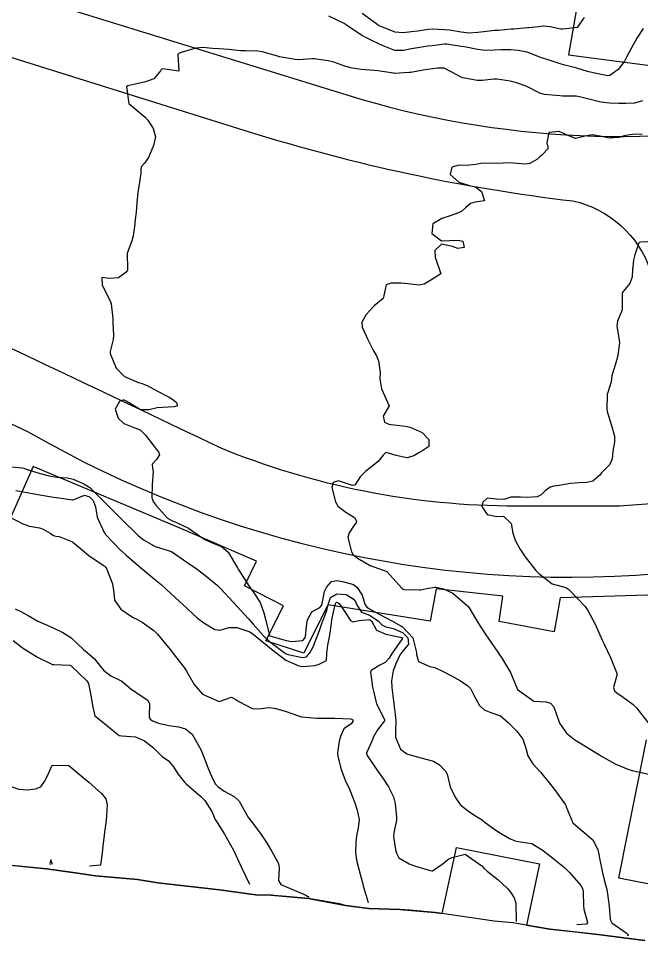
# Model space of a CAD drawing. Header units: metres. Extents: x 286371 to 293043, y 7462578 to 7466404.
# Drawn here: x 292072.7 to 292147.9, y 7462579.6 to 7462690.9 of the extents above; entities that cross this region are included whole.
import ezdxf

# ---------------------------------------------------------------- set-up
doc = ezdxf.new("R2010")
doc.units = ezdxf.units.M
doc.header["$MEASUREMENT"] = 0
for name, color, linetype in [('Area', 45, 'Continuous'), ('Curvas de Nivel 1m', 11, 'Continuous'), ('Curvas de Nivel 5m', 15, 'Continuous'), ('Edificações', 30, 'Continuous'), ('Vias primárias', 230, 'Continuous')]:
    doc.layers.add(name, color=color, linetype=linetype)

msp = doc.modelspace()

# ---------------------------------------------------------------- linework, layer by layer
at = {"layer": 'Area'}
msp.add_polyline3d([(292148.3, 7462579.61, 708.94), (292142.65, 7462580.36, 711.47), (292136.84, 7462580.97, 707.21), (292132.4, 7462581.76, 707.93), (292130.14, 7462581.97, 708.24), (292122.99, 7462583, 712.51), (292119.96, 7462583.27, 712.47), (292118.76, 7462583.35, 712.43), (292115, 7462583.49, 712.28), (292112.19, 7462583.85, 712.87), (292111.48, 7462584.05, 712.77), (292107.71, 7462584.67, 709.52), (292105.02, 7462584.92, 712.36), (292104.06, 7462585.03, 715.43), (292103.2, 7462585.11, 715.33), (292101.38, 7462585.13, 715.26), (292096.99, 7462585.75, 715.29), (292089.55, 7462586.59, 718.03), (292087.1, 7462586.99, 718.06), (292082, 7462587.42, 715.18), (292079.27, 7462587.81, 715.17), (292076.1, 7462588.25, 715.21), (292069.81, 7462588.86, 721.36)], dxfattribs=at)
at = {"layer": 'Curvas de Nivel 1m', "flags": 128}
for points, elevation in [([(292140.98, 7462691.03), (292140.16, 7462689.83), (292138.42, 7462689.61), (292138.16, 7462689.63), (292136.9, 7462689.88), (292136.18, 7462689.99), (292136.08, 7462689.99), (292135.46, 7462689.91), (292134.31, 7462689.78), (292134.17, 7462689.77), (292132.49, 7462689.63), (292132.17, 7462689.6), (292130.67, 7462689.47), (292130.17, 7462689.43), (292128.87, 7462689.3), (292128.16, 7462689.2), (292127.06, 7462689.13), (292126.16, 7462689.23), (292124.75, 7462689.48), (292124.17, 7462689.55), (292122.65, 7462689.62), (292122.17, 7462689.58), (292120.91, 7462689.37), (292120.16, 7462689.27), (292119.15, 7462689.16), (292118.16, 7462689.24), (292116.44, 7462689.92), (292116.17, 7462690.06), (292115.95, 7462690.2), (292114.19, 7462691.51)], 708), ([(292148.1, 7462689.71), (292147.35, 7462688.51), (292146.9, 7462687.72), (292146.11, 7462686.23), (292145.85, 7462685.75), (292145.11, 7462684.74), (292144.08, 7462684.02), (292143.86, 7462683.99), (292142.08, 7462684.33), (292141.39, 7462684.51), (292140.09, 7462684.91), (292138.67, 7462685.28), (292138.1, 7462685.42), (292136.63, 7462685.89), (292136.11, 7462686.06), (292135.84, 7462686.17), (292134.12, 7462686.85), (292133.02, 7462687.05), (292132.13, 7462687.12), (292130.97, 7462687.13), (292130.13, 7462687.07), (292129.08, 7462687.04), (292128.13, 7462687.17), (292126.74, 7462687.43), (292126.14, 7462687.53), (292124.42, 7462687.79), (292124.14, 7462687.79), (292122.63, 7462687.61), (292122.14, 7462687.54), (292120.9, 7462687.36), (292120.13, 7462687.23), (292119.23, 7462687.05), (292118.13, 7462687.05), (292116.72, 7462687.6), (292116.14, 7462687.9), (292115.43, 7462688.21), (292114.15, 7462688.86), (292112.32, 7462690.1), (292112.17, 7462690.21), (292112.14, 7462690.23), (292112.09, 7462690.26), (292110.19, 7462691.16)], 707), ([(292148.03, 7462680.98), (292147.07, 7462680.69), (292146.03, 7462680.63), (292145.15, 7462680.63), (292144.03, 7462680.68), (292143.01, 7462680.81), (292142.03, 7462681.03), (292140.41, 7462681.46), (292140.04, 7462681.52), (292138.37, 7462681.53), (292138.04, 7462681.55), (292136.22, 7462681.72), (292136.04, 7462681.75), (292135.63, 7462681.9), (292134.06, 7462682.69), (292132.88, 7462683.13), (292132.06, 7462683.32), (292130.48, 7462683.57), (292130.07, 7462683.57), (292128.66, 7462683.41), (292128.07, 7462683.43), (292126.36, 7462683.75), (292126.07, 7462683.84), (292125.69, 7462684.05), (292124.1, 7462684.89), (292123.28, 7462684.9), (292122.09, 7462684.73), (292121.56, 7462684.65), (292120.09, 7462684.4), (292119.85, 7462684.38), (292118.09, 7462684.28), (292117.96, 7462684.29), (292116.09, 7462684.59), (292115.65, 7462684.64), (292114.09, 7462684.74), (292112.78, 7462684.93), (292112.1, 7462685.16), (292110.76, 7462685.63), (292110.11, 7462685.77), (292108.39, 7462686.04), (292108.11, 7462686.05), (292106.54, 7462685.92), (292106.11, 7462685.95), (292104.2, 7462686.29), (292104.11, 7462686.32), (292103.85, 7462686.39), (292102.12, 7462686.87), (292101.59, 7462686.96), (292100.12, 7462686.98), (292099.57, 7462687.01), (292098.12, 7462687.15), (292096.88, 7462687.25), (292096.13, 7462687.27), (292094.98, 7462687.38), (292094.13, 7462687.33), (292092.34, 7462686.78), (292092.12, 7462686.71), (292091.95, 7462686.57), (292092.08, 7462684.56), (292090.09, 7462684.83), (292089.95, 7462684.73), (292089.87, 7462684.6), (292089.06, 7462683.62), (292088.06, 7462683.24), (292087.54, 7462683.15), (292086.06, 7462682.81), (292085.93, 7462682.78), (292085.75, 7462682.66), (292086.02, 7462680.65), (292088, 7462678.98), (292088.34, 7462678.62), (292088.96, 7462677.63), (292089.25, 7462676.61), (292089, 7462675.56), (292088.61, 7462674.61), (292088.41, 7462674.13), (292087.92, 7462673.45), (292087.54, 7462673), (292087.5, 7462672.63), (292087.49, 7462672.23), (292087.25, 7462670.64), (292087.14, 7462669.92), (292087.02, 7462668.65), (292086.93, 7462667.54), (292086.81, 7462666.65), (292086.7, 7462665.75), (292086.55, 7462664.65), (292086.38, 7462664.05), (292085.87, 7462662.66), (292085.85, 7462662.56), (292085.89, 7462660.66), (292085.86, 7462660.51), (292085.71, 7462660.27), (292084.78, 7462659.6), (292083.7, 7462659.53), (292082.77, 7462659.64), (292082.8, 7462658.71), (292083.66, 7462657.07), (292083.84, 7462656.69), (292083.89, 7462656.45), (292084.09, 7462654.69), (292084.11, 7462654.19), (292084.17, 7462652.69), (292084.13, 7462652.14), (292083.8, 7462650.69), (292083.8, 7462650.45), (292084.52, 7462648.68), (292085.52, 7462647.71), (292087.19, 7462646.96), (292087.51, 7462646.87), (292088.24, 7462646.62), (292089.49, 7462645.91), (292090.89, 7462645.18), (292091.48, 7462644.82), (292091.79, 7462644.57), (292091.89, 7462644.14), (292091.47, 7462644.01), (292090.11, 7462643.95), (292089.46, 7462643.89), (292088.43, 7462643.65), (292087.46, 7462643.66), (292085.78, 7462644.66), (292085.48, 7462644.83), (292085.31, 7462644.84), (292084.89, 7462644.67), (292084.4, 7462643.74), (292084.75, 7462642.67), (292085.43, 7462642.03), (292086.45, 7462641.63), (292087.42, 7462641.26), (292088.05, 7462640.62), (292089.39, 7462638.88), (292089.6, 7462638.6), (292089.74, 7462638.24), (292089.37, 7462637.68), (292088.86, 7462637.11), (292088.9, 7462636.61), (292088.96, 7462636.22), (292088.87, 7462634.61), (292088.82, 7462633.09), (292088.97, 7462632.61), (292089.29, 7462632.15), (292090.72, 7462630.58), (292091.25, 7462630.28), (292091.72, 7462630.1), (292093.24, 7462629.4), (292094.43, 7462628.53), (292095.22, 7462628.01), (292096.1, 7462627.61), (292097.2, 7462627.17), (292098.02, 7462626.47), (292099.17, 7462624.59), (292099.23, 7462624.45), (292099.31, 7462624.3), (292100.53, 7462622.43), (292101.12, 7462621.6), (292101.87, 7462620.41), (292102.32, 7462619.17), (292102.54, 7462618.4), (292103.02, 7462616.42), (292103.04, 7462616.39), (292103.06, 7462616.38), (292105.04, 7462615.84), (292105.69, 7462615.7), (292107.04, 7462615.81), (292107.29, 7462616.09), (292107.36, 7462616.33), (292107.52, 7462617.87), (292107.6, 7462618.33), (292108.13, 7462619.28), (292109.1, 7462619.81), (292109.32, 7462620.08), (292109.37, 7462620.3), (292109.67, 7462621.75), (292109.92, 7462622.29), (292110.48, 7462622.95), (292111.15, 7462623.07), (292111.84, 7462622.96), (292113.14, 7462622.57), (292113.61, 7462622.23), (292114.21, 7462621.31), (292114.53, 7462620.22), (292114.74, 7462619.86), (292115.1, 7462619.66), (292116.25, 7462619.02), (292117.08, 7462618.55), (292117.86, 7462618.16), (292119.06, 7462617.46), (292120.32, 7462616.13), (292120.76, 7462614.36), (292120.76, 7462614.12), (292120.99, 7462613.31), (292122.36, 7462612.71), (292122.98, 7462612.57), (292123.98, 7462612.07), (292124.97, 7462611.55), (292126.05, 7462610.95), (292126.95, 7462610.36), (292127.29, 7462610.02), (292127.69, 7462609.25), (292128.34, 7462608), (292128.91, 7462607.45), (292129.74, 7462607.14), (292130.9, 7462606.75), (292131.82, 7462605.95), (292132.87, 7462604.87), (292133.58, 7462603.92), (292133.93, 7462602.82), (292134.19, 7462601.91), (292134.81, 7462600.95), (292135.74, 7462599.89), (292136.78, 7462598.64), (292137.4, 7462597.86), (292138.74, 7462596), (292138.8, 7462595.84), (292138.83, 7462595.75), (292139.61, 7462593.83), (292140.69, 7462592.9), (292142.04, 7462591.79), (292142.65, 7462590.61), (292142.81, 7462589.78), (292142.85, 7462589.56), (292143.19, 7462587.78), (292143.4, 7462586.96), (292143.73, 7462585.77), (292143.94, 7462584.37), (292143.99, 7462583.76), (292144.14, 7462582.14), (292144.34, 7462581.76), (292146.04, 7462580.55), (292146.36, 7462580.26), (292146.17, 7462580.19)], 706), ([(292149.48, 7462663.98), (292147.78, 7462663.92), (292147.63, 7462663.86), (292147.55, 7462663.72), (292147.1, 7462662.38), (292146.93, 7462661.73), (292146.83, 7462660.61), (292146.8, 7462659.73), (292146.52, 7462658.9), (292145.68, 7462657.95), (292145.6, 7462657.82), (292145.58, 7462657.75), (292145.57, 7462655.82), (292145.56, 7462655.75), (292145.02, 7462654.36), (292144.93, 7462653.75), (292145.21, 7462652.13), (292145.24, 7462651.75), (292145.04, 7462650.27), (292144.95, 7462649.75), (292144.61, 7462648.69), (292144.34, 7462647.76), (292144.23, 7462647.05), (292143.83, 7462645.77), (292143.76, 7462645.5), (292143.71, 7462643.77), (292143.76, 7462643.47), (292144.3, 7462641.76), (292144.67, 7462640.5), (292144.67, 7462639.76), (292144.45, 7462638.69), (292144.36, 7462637.76), (292144.08, 7462637.05), (292143.35, 7462636.35), (292143.07, 7462636.05), (292142.87, 7462635.78), (292142.05, 7462635.07), (292141.33, 7462634.9), (292140.37, 7462634.86), (292139.33, 7462634.76), (292137.99, 7462634.53), (292137.32, 7462634.45), (292136.87, 7462634.33), (292136.28, 7462633.89), (292135.81, 7462633.39), (292135.3, 7462633.18), (292134.15, 7462633.07), (292133.3, 7462633.11), (292132.12, 7462633.13), (292131.3, 7462632.86), (292130.39, 7462632.89), (292129.3, 7462632.99), (292128.78, 7462632.52), (292128.62, 7462632), (292129.27, 7462631.04), (292130.43, 7462630.81), (292131.27, 7462630.85), (292132.19, 7462629.95), (292132.39, 7462628.8), (292132.65, 7462627.94), (292133.21, 7462626.88), (292133.88, 7462625.92), (292135.17, 7462624.28), (292135.5, 7462623.9), (292137.14, 7462622.66), (292138.76, 7462622.22), (292139.13, 7462621.99), (292139.29, 7462621.84), (292141.1, 7462619.94), (292141.21, 7462619.81), (292141.44, 7462619.46), (292142.32, 7462617.8), (292143.04, 7462616.16), (292143.22, 7462615.78), (292143.41, 7462615.39), (292144.16, 7462613.77), (292144.97, 7462611.75), (292144.54, 7462610.17), (292144.67, 7462609.76), (292144.94, 7462609.5), (292145.7, 7462608.98), (292146.92, 7462608.1), (292147.32, 7462607.72), (292148.88, 7462605.69)], 704), ([(292071.35, 7462636.82), (292073.16, 7462636.65), (292073.35, 7462636.62), (292073.66, 7462636.52), (292075.34, 7462635.99), (292076.44, 7462635.7), (292077.34, 7462635.55), (292078.64, 7462635.46), (292079.33, 7462635.29), (292080.62, 7462634.74), (292081.32, 7462634.28), (292082.95, 7462632.7), (292083.29, 7462632.31), (292084.93, 7462630.67), (292085.26, 7462630.36), (292087.03, 7462628.64), (292087.22, 7462628.46), (292087.9, 7462627.94), (292089.2, 7462627.19), (292091.19, 7462626.57), (292093.17, 7462625.22), (292094.16, 7462624.53), (292095.15, 7462623.76), (292096.69, 7462622.49), (292097.13, 7462622.08), (292098.62, 7462620.46), (292099.1, 7462619.93), (292100.48, 7462618.43), (292101.06, 7462617.79), (292102.27, 7462616.41), (292103.03, 7462615.7), (292104.8, 7462614.37), (292105.01, 7462614.22), (292105.25, 7462614.12), (292107.01, 7462613.78), (292107.49, 7462613.85), (292107.9, 7462614.32), (292108.27, 7462615.07), (292108.78, 7462616.31), (292108.85, 7462616.5), (292109.06, 7462617.05), (292109.36, 7462618.01), (292109.47, 7462618.3), (292109.94, 7462619.44), (292110.15, 7462620.29), (292110.39, 7462621.01), (292111.12, 7462621.47), (292112.25, 7462621.38), (292113.11, 7462620.87), (292113.39, 7462620.52), (292113.49, 7462620.24), (292114.13, 7462619.26), (292115.08, 7462618.87), (292116.14, 7462618.19), (292116.58, 7462617.7), (292117.06, 7462617.48), (292117.94, 7462617.29), (292119.05, 7462616.8), (292119.7, 7462616.13), (292119.79, 7462615.37), (292119.02, 7462614.48), (292118.78, 7462614.15), (292118.22, 7462612.93), (292117.92, 7462612.17), (292117.74, 7462610.96), (292117.78, 7462610.17), (292117.89, 7462609.21), (292118.03, 7462608.17), (292118.17, 7462606.89), (292118.24, 7462606.16), (292118.23, 7462604.8), (292118.23, 7462604.16), (292118.83, 7462602.72), (292119.57, 7462602.14), (292120.82, 7462601.78), (292121.26, 7462601.67), (292122.81, 7462601.28), (292123.55, 7462600.82), (292124.26, 7462600.07), (292124.44, 7462599.71), (292124.77, 7462598.32), (292124.82, 7462598.12), (292124.84, 7462598.06), (292125.5, 7462596.81), (292126.04, 7462596.04), (292126.73, 7462595.44), (292127.56, 7462594.86), (292128.71, 7462594.13), (292128.9, 7462593.99), (292129.93, 7462593.22), (292130.68, 7462592.69), (292131.98, 7462591.94), (292132.67, 7462591.65), (292133.01, 7462591.58), (292134.67, 7462591.32), (292136.05, 7462590.48), (292136.64, 7462589.99), (292136.79, 7462589.87), (292138.61, 7462588.43), (292139.23, 7462587.84), (292140.58, 7462586.26), (292140.82, 7462585.81), (292140.88, 7462585.5), (292140.9, 7462583.81), (292140.93, 7462583.41), (292141.38, 7462581.8), (292141.29, 7462581.61), (292140.09, 7462581.5)], 707), ([(292072.39, 7462633.94), (292073.31, 7462633.76), (292074.6, 7462633.53), (292075.3, 7462633.41), (292076.96, 7462633.13), (292077.3, 7462633.07), (292079.23, 7462632.82), (292079.3, 7462632.82), (292080.68, 7462633.36), (292081.3, 7462633.16), (292081.74, 7462632.72), (292082.01, 7462631.98), (292082.2, 7462630.71), (292083.05, 7462628.88), (292083.17, 7462628.7), (292083.23, 7462628.62), (292085.12, 7462626.67), (292085.19, 7462626.59), (292085.71, 7462626.13), (292087.17, 7462624.88), (292087.46, 7462624.63), (292089.14, 7462623.24), (292089.92, 7462622.59), (292091.12, 7462621.5), (292092.12, 7462620.56), (292093.09, 7462619.68), (292094.34, 7462618.53), (292095.07, 7462617.95), (292096.41, 7462617.14), (292097.05, 7462617.06), (292098.12, 7462617.4), (292099.06, 7462617.39), (292100.62, 7462616.86), (292101.05, 7462616.59), (292101.25, 7462616.42), (292103.02, 7462614.99), (292103.76, 7462614.38), (292105, 7462613.46), (292106.57, 7462612.76), (292106.99, 7462612.68), (292108.48, 7462612.82), (292108.99, 7462612.96), (292109.88, 7462613.42), (292109.93, 7462614.29), (292110.05, 7462615.26), (292110.27, 7462616.29), (292110.36, 7462616.98), (292110.53, 7462618.28), (292110.63, 7462618.74), (292110.96, 7462620.28), (292111, 7462620.38), (292111.11, 7462620.45), (292111.26, 7462620.43), (292111.47, 7462620.27), (292112.19, 7462619.15), (292112.77, 7462618.25), (292113.07, 7462618.07), (292113.82, 7462618.23), (292115.08, 7462618.36), (292115.33, 7462618.2), (292115.94, 7462617.08), (292117.05, 7462616.6), (292118.98, 7462616.21), (292119.04, 7462616.18), (292119.08, 7462616.14), (292119.09, 7462616.1), (292119.04, 7462616.04), (292117.75, 7462614.17), (292117.47, 7462613.71), (292116.99, 7462613.18), (292116.34, 7462612.84), (292115.29, 7462612.21), (292115.2, 7462612), (292115.46, 7462610.21), (292115.59, 7462609.55), (292115.93, 7462608.2), (292116.89, 7462606.31), (292116.91, 7462606.18), (292116.91, 7462606.16), (292116.88, 7462606.12), (292116.04, 7462605.03), (292115.58, 7462604.2), (292115.37, 7462603.68), (292114.83, 7462602.52), (292114.73, 7462602.32), (292114.72, 7462602.22), (292114.82, 7462601.96), (292115.97, 7462600.2), (292116.78, 7462599.08), (292117.38, 7462598.18), (292117.97, 7462596.95), (292118.18, 7462596.16), (292118.36, 7462594.5), (292118.35, 7462594.16), (292118.05, 7462592.8), (292117.99, 7462592.16), (292118.22, 7462590.59), (292118.33, 7462590.16), (292118.64, 7462589.61), (292119.88, 7462588.88), (292120.62, 7462588.6), (292122.28, 7462588.1), (292122.61, 7462588.02), (292122.68, 7462588.02), (292122.81, 7462588.09), (292123.87, 7462588.83), (292124.63, 7462589.43), (292125.05, 7462589.65), (292126.64, 7462590.03), (292128.62, 7462588.65), (292128.94, 7462588.32), (292129.28, 7462587.99), (292130.59, 7462587), (292131.69, 7462585.95), (292132.08, 7462585.45), (292132.56, 7462584.77), (292132.75, 7462584.14), (292132.76, 7462583.94), (292132.8, 7462582.22), (292132.8, 7462581.93)], 708), ([(292071.38, 7462630.88), (292073.25, 7462629.92), (292074.05, 7462629.64), (292075.24, 7462629.42), (292075.7, 7462629.28), (292076.53, 7462628.8), (292076.96, 7462628.52), (292077.23, 7462628.43), (292077.64, 7462628.36), (292079.22, 7462627.73), (292080.45, 7462626.74), (292081.19, 7462626.08), (292082.93, 7462624.93), (292083.17, 7462624.76), (292083.23, 7462624.69), (292083.33, 7462624.52), (292084.06, 7462622.68), (292084.22, 7462621.58), (292084.3, 7462620.68), (292085.09, 7462619.6), (292086.48, 7462618.64), (292087.07, 7462618.35), (292087.66, 7462618.03), (292089.05, 7462617.04), (292089.49, 7462616.6), (292091.02, 7462614.73), (292091.14, 7462614.57), (292091.68, 7462613.89), (292092.7, 7462612.55), (292092.98, 7462612.12), (292093.93, 7462610.53), (292094.94, 7462609.34), (292096.92, 7462608.48), (292098.42, 7462608.97), (292098.93, 7462608.71), (292099.33, 7462608.45), (292100.91, 7462607.61), (292101.75, 7462607.57), (292102.91, 7462607.75), (292103.62, 7462607.67), (292104.91, 7462607.31), (292106.51, 7462606.72), (292106.89, 7462606.63), (292108.73, 7462606.46), (292108.89, 7462606.46), (292110.71, 7462606.45), (292110.89, 7462606.44), (292112.78, 7462606.36), (292112.89, 7462606.34), (292113.07, 7462606.24), (292113.06, 7462606.07), (292112.88, 7462605.76), (292111.98, 7462605.15), (292111.6, 7462604.26), (292111.42, 7462603.69), (292111.21, 7462602.27), (292111.24, 7462601.84), (292111.65, 7462600.26), (292112.24, 7462598.79), (292112.5, 7462598.25), (292112.76, 7462597.67), (292113.3, 7462596.24), (292113.61, 7462595.34), (292113.82, 7462594.23), (292113.71, 7462593.21), (292113.51, 7462592.23), (292113.43, 7462591.47), (292113.4, 7462590.23), (292113.53, 7462589.33), (292113.81, 7462588.23), (292114.22, 7462586.59), (292114.32, 7462586.22), (292114.57, 7462585.4), (292114.94, 7462584.2)], 709), ([(292072.08, 7462615.82), (292073.02, 7462615.09), (292073.34, 7462614.85), (292075, 7462613.81), (292076.84, 7462612.94), (292076.99, 7462612.92), (292078.9, 7462612.85), (292078.98, 7462612.83), (292079.07, 7462612.76), (292080.96, 7462610.95), (292081.11, 7462610.73), (292081.22, 7462610.46), (292081.51, 7462608.73), (292081.67, 7462607.97), (292081.92, 7462606.72), (292082.88, 7462605.98), (292084.47, 7462604.68), (292084.86, 7462604.38), (292085.21, 7462604.32), (292086.86, 7462604.2), (292087.93, 7462603.7), (292088.84, 7462603), (292089.06, 7462602.83), (292089.29, 7462602.61), (292090.06, 7462601.83), (292090.81, 7462601.3), (292091.41, 7462600.57), (292091.95, 7462599.72), (292092.77, 7462598.73), (292092.96, 7462598.54), (292094.74, 7462596.99), (292095.19, 7462596.51), (292096.04, 7462595.17), (292096.34, 7462594.49), (292096.45, 7462594.24), (292096.69, 7462593.87), (292097.59, 7462592.47), (292098.65, 7462590.54), (292098.69, 7462590.45), (292098.74, 7462590.36), (292099.64, 7462588.44), (292100.58, 7462586.42), (292100.58, 7462586.42)], 711), ([(292071.22, 7462598.42), (292072.76, 7462597.87), (292073.8, 7462597.8), (292074.76, 7462597.91), (292075.4, 7462598.18), (292075.86, 7462598.81), (292076.16, 7462599.42), (292076.8, 7462600.79), (292078.8, 7462600.76), (292080.78, 7462599.11), (292081.22, 7462598.73), (292082.75, 7462597.35), (292083.28, 7462596.7), (292083.43, 7462596), (292083.35, 7462594.69), (292083.29, 7462594.11), (292083.1, 7462592.7), (292083.05, 7462592.32), (292082.86, 7462590.7), (292082.84, 7462590.51), (292082.61, 7462588.7), (292081.27, 7462588.59)], 712), ([(292076.81, 7462588.79), (292076.62, 7462589.34), (292076.5, 7462588.92), (292076.55, 7462588.79)], 712)]:
    msp.add_lwpolyline(points, dxfattribs=dict(at, elevation=elevation))
at = {"layer": 'Curvas de Nivel 5m', "flags": 128}
for points, elevation in [([(292147.97, 7462676.94), (292146.81, 7462676.89), (292145.97, 7462676.76), (292145.18, 7462676.54), (292143.96, 7462676.44), (292143.11, 7462676.64), (292141.97, 7462676.87), (292141.1, 7462676.69), (292139.96, 7462676.42), (292139.05, 7462676.77), (292137.98, 7462677.28), (292136.71, 7462677.15), (292136.49, 7462675.89), (292136.63, 7462675.2), (292135.93, 7462674.44), (292135.62, 7462674.21), (292135.28, 7462673.9), (292134.43, 7462673.4), (292133.91, 7462673.3), (292132.42, 7462673.45), (292131.92, 7462673.46), (292130.5, 7462673.39), (292129.92, 7462673.42), (292128.53, 7462673.39), (292127.91, 7462673.26), (292126.79, 7462673.15), (292125.91, 7462673.18), (292125, 7462672.96), (292124.81, 7462672.06), (292125.88, 7462671.13), (292127.15, 7462670.75), (292127.87, 7462670.58), (292128.59, 7462670), (292128.95, 7462668.89), (292127.84, 7462668.73), (292127.28, 7462668.59), (292126.68, 7462668.03), (292126.22, 7462667.65), (292125.82, 7462667.44), (292124.8, 7462667.08), (292123.81, 7462666.75), (292122.73, 7462666.1), (292122.62, 7462664.93), (292123.77, 7462664.08), (292125.78, 7462664.15), (292126.36, 7462664.04), (292126.51, 7462663.28), (292125.76, 7462663.15), (292125.1, 7462663.39), (292123.77, 7462663.66), (292122.97, 7462662.88), (292123.01, 7462662.1), (292123.71, 7462660.08), (292122.5, 7462659.3), (292121.69, 7462658.83), (292121.08, 7462658.73), (292119.7, 7462658.89), (292118.9, 7462658.96), (292117.7, 7462658.97), (292117.11, 7462658.77), (292116.97, 7462658.19), (292116.73, 7462657.12), (292115.65, 7462656.2), (292114.69, 7462655.16), (292114.16, 7462654.23), (292114.21, 7462653.63), (292114.84, 7462652.22), (292115.57, 7462650.8), (292115.91, 7462650.2), (292116.17, 7462649.58), (292116.37, 7462648.19), (292116.32, 7462647.39), (292116.53, 7462646.19), (292117.46, 7462644.17), (292116.72, 7462642.91), (292116.91, 7462642.18), (292117.43, 7462641.94), (292117.71, 7462641.89), (292119.43, 7462641.7), (292120, 7462641.56), (292121.42, 7462640.93), (292122.26, 7462640.1), (292122.25, 7462639.24), (292121.38, 7462638.67), (292121.03, 7462638.47), (292120.45, 7462638.13), (292119.63, 7462637.88), (292119.37, 7462637.91), (292118.31, 7462638.16), (292117.38, 7462638.45), (292117.05, 7462638.51), (292116.73, 7462638.18), (292116.11, 7462637.44), (292115.35, 7462636.81), (292115.01, 7462636.54), (292114.6, 7462636.22), (292113.97, 7462635.59), (292113.32, 7462634.59), (292113.03, 7462634.53), (292111.33, 7462635.09), (292110.69, 7462634.91), (292110.53, 7462634.28), (292110.99, 7462632.56), (292111.12, 7462632.27), (292111.28, 7462632.04), (292112.22, 7462631.3), (292113.26, 7462630.68), (292113.51, 7462630.23), (292113.46, 7462630.02), (292113.25, 7462629.76), (292112.64, 7462628.83), (292112.47, 7462628.25), (292112.92, 7462626.51), (292113.08, 7462626.24), (292113.13, 7462626.17), (292113.19, 7462626.11), (292113.64, 7462625.78), (292115.17, 7462624.87), (292117.16, 7462624.17), (292118.97, 7462622.15), (292119.13, 7462622.03), (292119.28, 7462621.99), (292121.13, 7462621.94), (292121.29, 7462621.95), (292122, 7462622.1), (292122.95, 7462622.27), (292123.14, 7462622.26), (292124.01, 7462622.07), (292125.13, 7462621.56), (292126.91, 7462620.03), (292127.1, 7462619.77), (292128.17, 7462618.01), (292129.04, 7462616.65), (292129.5, 7462615.99), (292130.56, 7462614.42), (292130.86, 7462613.97), (292131, 7462613.76), (292132.09, 7462611.95), (292132.94, 7462609.93), (292134.92, 7462608.5), (292136.39, 7462608.42), (292136.92, 7462608.28), (292137.28, 7462607.87), (292137.51, 7462607.26), (292138.02, 7462605.86), (292138.87, 7462604.64), (292139.87, 7462603.83), (292140.85, 7462603.23), (292142.24, 7462602.38), (292142.83, 7462602.02), (292143.22, 7462601.78), (292144.81, 7462600.9), (292146.25, 7462600.28), (292146.8, 7462600.12), (292148.79, 7462599.69)], 705), ([(292072.32, 7462619.63), (292073.08, 7462619.3), (292073.9, 7462618.84), (292075.06, 7462618.18), (292076.19, 7462617.68), (292077.05, 7462617.29), (292078.09, 7462616.78), (292079.04, 7462616.17), (292080.57, 7462614.74), (292081.01, 7462614.36), (292081.91, 7462613.63), (292082.63, 7462612.71), (292082.98, 7462612.25), (292083.85, 7462611.57), (292084.96, 7462611.04), (292085.2, 7462610.91), (292085.46, 7462610.66), (292086.27, 7462609.98), (292086.94, 7462609.54), (292088.32, 7462608.61), (292088.51, 7462608.2), (292088.49, 7462606.61), (292088.6, 7462606.32), (292088.89, 7462606.15), (292089.61, 7462605.87), (292090.88, 7462605.55), (292092.04, 7462605.4), (292092.87, 7462605.18), (292093.69, 7462604.53), (292094.75, 7462602.6), (292094.78, 7462602.52), (292094.83, 7462602.39), (292095.56, 7462600.5), (292096.12, 7462599.16), (292096.49, 7462598.49), (292096.76, 7462598.22), (292097.56, 7462597.66), (292098.74, 7462597.02), (292099.36, 7462596.44), (292100.15, 7462594.99), (292100.49, 7462594.43), (292100.7, 7462594.13), (292102.02, 7462592.4), (292102.66, 7462591.46), (292103.3, 7462590.38), (292104.08, 7462588.92), (292104.19, 7462588.37), (292104.1, 7462586.86), (292104.39, 7462586.37), (292107.33, 7462585.13), (292107.8, 7462584.86)], 710)]:
    msp.add_lwpolyline(points, dxfattribs=dict(at, elevation=elevation))
at = {"layer": 'Edificações'}
msp.add_lwpolyline([(292143.8, 7462713.63), (292139.11, 7462686.5), (292148.96, 7462685.23)], dxfattribs=at)
at = {"layer": 'Edificações', "elevation": 705.25}
for points in [[(292151.25, 7462621.36), (292138.08, 7462620.97), (292137.38, 7462616.86), (292130.75, 7462618.11), (292131.17, 7462621.17), (292123.11, 7462622.07), (292122.41, 7462618.15), (292110.05, 7462620.12), (292107.17, 7462614.3), (292102.57, 7462615.78), (292104.69, 7462620.03), (292099.98, 7462622.44), (292101.45, 7462625.42), (292092.3, 7462629.36), (292074.5, 7462636.84), (292066.47, 7462618.79)], [(292156.43, 7462584.95), (292145.16, 7462587.16), (292146.25, 7462592.61), (292148.52, 7462603.83)], [(292069.24, 7462588.97), (292076.1, 7462588.25), (292079.27, 7462587.81), (292082, 7462587.42), (292087.1, 7462586.99), (292089.55, 7462586.59), (292096.99, 7462585.75), (292101.38, 7462585.13), (292103.2, 7462585.11), (292105.02, 7462584.92), (292107.71, 7462584.67), (292112.19, 7462583.85), (292115, 7462583.49), (292118.76, 7462583.35), (292122.99, 7462583), (292123.87, 7462582.87), (292125.59, 7462590.83), (292135.59, 7462588.87), (292134.04, 7462581.47), (292136.84, 7462580.97), (292139.92, 7462580.65), (292142.65, 7462580.36), (292148.3, 7462579.61)]]:
    msp.add_lwpolyline(points, dxfattribs=at)
at = {"layer": 'Vias primárias'}
for points in [[(292307.49, 7462792.38), (292279.54, 7462783.54), (292258.63, 7462777.27, 0.00842), (292247.03, 7462773.57, -0.004387), (292234.38, 7462769.43, -0.007531), (292212.51, 7462762.85, -0.02873), (292193.91, 7462760.33, 0.028401), (292162.68, 7462758.81, -0.058293), (292140.06, 7462759.06, -0.037344), (292082.94, 7462762.52, 0.048393), (292047.41, 7462758.49, 0.128551), (292001.68, 7462736.46, 0.086415), (291995.21, 7462729.72, 0.432809), (291999.35, 7462716.55), (292112.33, 7462681.67, 0.128026), (292169.01, 7462679.13), (292283.14, 7462720.44, 0.178956), (292296.91, 7462732.08, 0.040805), (292311.81, 7462764.25, 0.066253), (292316.31, 7462784.41, 0.481147), (292307.18, 7462792.33)], [(291990.63, 7462688.17), (291982.59, 7462691.88, -0.500032), (291979.22, 7462710.59, -0.331742), (291984.32, 7462713.07), (292010.19, 7462705.54), (292100.54, 7462677.24, 0.046403), (292139.64, 7462668.88, -0.264048), (292148.96, 7462660.51), (292153.14, 7462650.86, 0.014537), (292157.31, 7462641.96, -0.245962), (292157.19, 7462634.41, -0.199343), (292154.98, 7462632.75), (292145.25, 7462632.06), (292132.8, 7462632.05, -0.098403), (292096.89, 7462639.15, 0.007469), (292021.86, 7462673.89)]]:
    msp.add_lwpolyline(points, format="xyb", close=True, dxfattribs=at)
msp.add_lwpolyline([(291949.94, 7462701.45), (291953.96, 7462699.57, -0.344557), (291953.96, 7462699.57), (291952.83, 7462697.17), (292003.86, 7462673.23), (292039.34, 7462657.26), (292073.81, 7462641.07, 0.157927), (292152.33, 7462624.13, -0.500005), (292163.58, 7462609.56)], format="xyb", dxfattribs=at)

doc.saveas('drawing.dxf')
